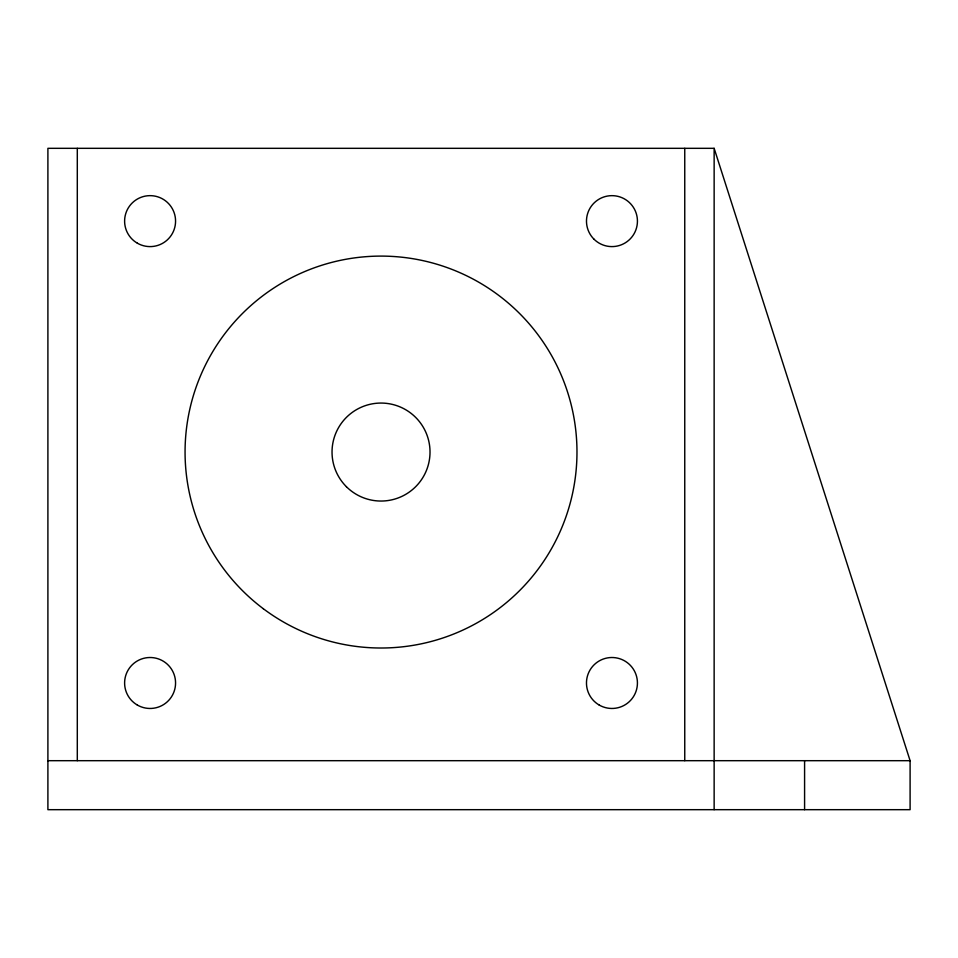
<?xml version="1.0" encoding="UTF-8"?>
<svg xmlns="http://www.w3.org/2000/svg" width="958" height="958" viewBox="0 0 958 958"><rect width="100%" height="100%" fill="white"/><g stroke="black" fill="none" stroke-linecap="round" stroke-linejoin="round"><path stroke-width="1.44" d="M714.141 148.322L47.9 148.322L47.9 809.678L910.1 809.678L910.1 760.688L714.141 148.322L714.141 809.678M47.9 760.688L910.1 760.688M804.588 760.688L804.588 809.678M684.754 148.322L684.754 760.688M77.299 148.322L77.299 760.688M346.449 486.76A48.99 48.99 0 0 0 428.37 464.654A48.99 48.99 0 0 0 368.255 404.755A48.99 48.99 0 0 0 346.449 486.76M263.27 608.689A195.959 195.959 0 0 0 575.542 475.719A195.959 195.959 0 0 0 304.249 271.761A195.959 195.959 0 0 0 263.27 608.689M137.353 705.052A25.471 25.471 0 0 0 175.565 682.994A25.471 25.471 0 0 0 137.353 660.924A25.471 25.471 0 0 0 137.353 705.052M599.217 705.052A25.471 25.471 0 0 0 637.429 682.994A25.471 25.471 0 0 0 599.217 660.924A25.471 25.471 0 0 0 599.217 705.052M137.353 243.188A25.471 25.471 0 0 0 175.565 221.118A25.471 25.471 0 0 0 137.353 199.06A25.471 25.471 0 0 0 137.353 243.188M593.948 239.141A25.471 25.471 0 0 0 636.567 227.717A25.471 25.471 0 0 0 605.36 196.522A25.471 25.471 0 0 0 593.948 239.141"/></g></svg>
